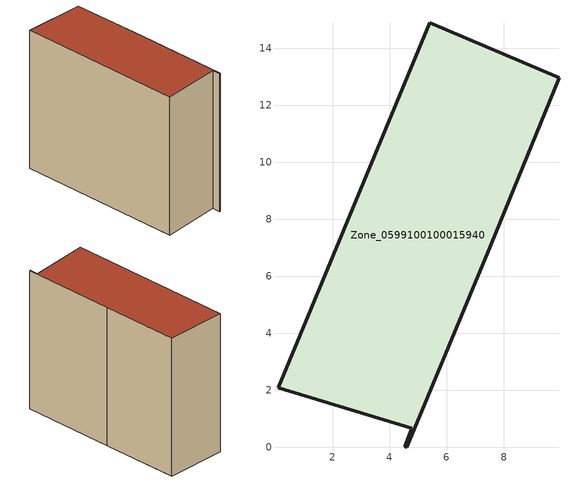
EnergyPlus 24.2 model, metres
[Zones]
Zone_0599100100015940
 floor ground (C_G): 4.78,0.67 0.08,2.09 5.4,14.9 9.94,12.97 7.54,7.09 4.59,0 4.53,0.03 z0
 wall outside (C_F): 9.94,12.97 5.4,14.9 0.08,2.09 4.78,0.67 4.53,0.03 4.59,0 7.54,7.09 9.94,12.97 z0:11.25
 roof outside (C_R): 0.08,2.09 4.78,0.67 4.53,0.03 4.59,0 7.54,7.09 9.94,12.97 5.4,14.9 z11.25
[BUILDING]
Pand.0599100100015940: North Axis=0; Terrain=City; Loads Convergence Tolerance Value=0.04; Temperature Convergence Tolerance Value=0.4; Solar Distribution=FullExterior; Maximum Number of Warmup Days=25; Minimum Number of Warmup Days=1
[Site:Location]
Rotterdam.The.Hague.AP_ZH_NLD Design_Conditions: Latitude=51.96; Longitude=4.45; Time Zone=1; Elevation=-4.5
[SITE:GROUNDTEMPERATURE:BUILDINGSURFACE]
18, 18, 18, 18, 18, 18, 18, 18, 18, 18, 18, 18
[MATERIAL] Thermal Absorptance=0.9; Solar Absorptance=0.7; Visible Absorptance=0.7
Name | Roughness | Thickness | Conductivity | Density | Specific Heat
G.TC.2015-2018 | MediumSmooth | 0.15 | 0.0428571 | 540 | 1210
F.TC.2015-2018 | Rough | 0.3 | 0.0666667 | 1920 | 840
R.TC.2015-2018 | MediumRough | 0.2 | 0.0333333 | 1500 | 1000
[CONSTRUCTION]
C_G: G.TC.2015-2018
C_F: F.TC.2015-2018
C_R: R.TC.2015-2018
[ZONE]
Zone_0599100100015940: Type=1; Multiplier=1; Ceiling Height=Autocalculate; Volume=Autocalculate; Floor Area=autocalculate; Part of Total Floor Area=Yes
[ZONEINFILTRATION:DESIGNFLOWRATE]
Infil_Zone_0599100100015940: Zone or ZoneList or Space or SpaceList=Zone_0599100100015940; Schedule=AlwaysOn; Design Flow Rate Calculation Method=Flow/Area; Flow Rate per Floor Area=0.0015; Constant Term Coefficient=1; Temperature Term Coefficient=0; Velocity Term Coefficient=0; Velocity Squared Term Coefficient=0
[HVACTEMPLATE:ZONE:IDEALLOADSAIRSYSTEM]
Zone_0599100100015940: Maximum Heating Supply Air Temperature=50; Minimum Cooling Supply Air Temperature=13; Maximum Heating Supply Air Humidity Ratio=0.0156; Minimum Cooling Supply Air Humidity Ratio=0.0077; Heating Limit=NoLimit; Cooling Limit=NoLimit; Dehumidification Control Type=ConstantSensibleHeatRatio; Cooling Sensible Heat Ratio=0.7; Dehumidification Setpoint=60; Humidification Control Type=None; Humidification Setpoint=30; Outdoor Air Method=None; Outdoor Air Flow Rate per Person=0.00944; Outdoor Air Flow Rate per Zone Floor Area=0; Outdoor Air Flow Rate per Zone=0; Demand Controlled Ventilation Type=None; Outdoor Air Economizer Type=NoEconomizer; Heat Recovery Type=None; Sensible Heat Recovery Effectiveness=0.7; Latent Heat Recovery Effectiveness=0.65
[ZONECONTROL:THERMOSTAT]
ThermostatControl_Zone_0599100100015940: Zone or ZoneList=Zone_0599100100015940; Control Type Schedule=DualSetpointControlType; Control 1=Thermostat_Zone_0599100100015940; Temperature Difference Between Cutout And Setpoint=0
[THERMOSTATSETPOINT:DUALSETPOINT]
Thermostat_Zone_0599100100015940: Heating Setpoint Temperature Schedule=HeatingSetpoint_Zone_0599100100015940; Cooling Setpoint Temperature Schedule=CoolingSetpoint_Zone_0599100100015940
[SCHEDULE:COMPACT]
HeatingSetpoint_Zone_0599100100015940: Through: 12/31, For: AllDays, Until: 24:00, 21
CoolingSetpoint_Zone_0599100100015940: Through: 12/31, For: AllDays, Until: 24:00, 24
DualSetpointControlType: Through: 12/31, For: AllDays, Until: 24:00, 4
AlwaysOn: Through: 12/31, For: AllDays, Until: 24:00, 1
